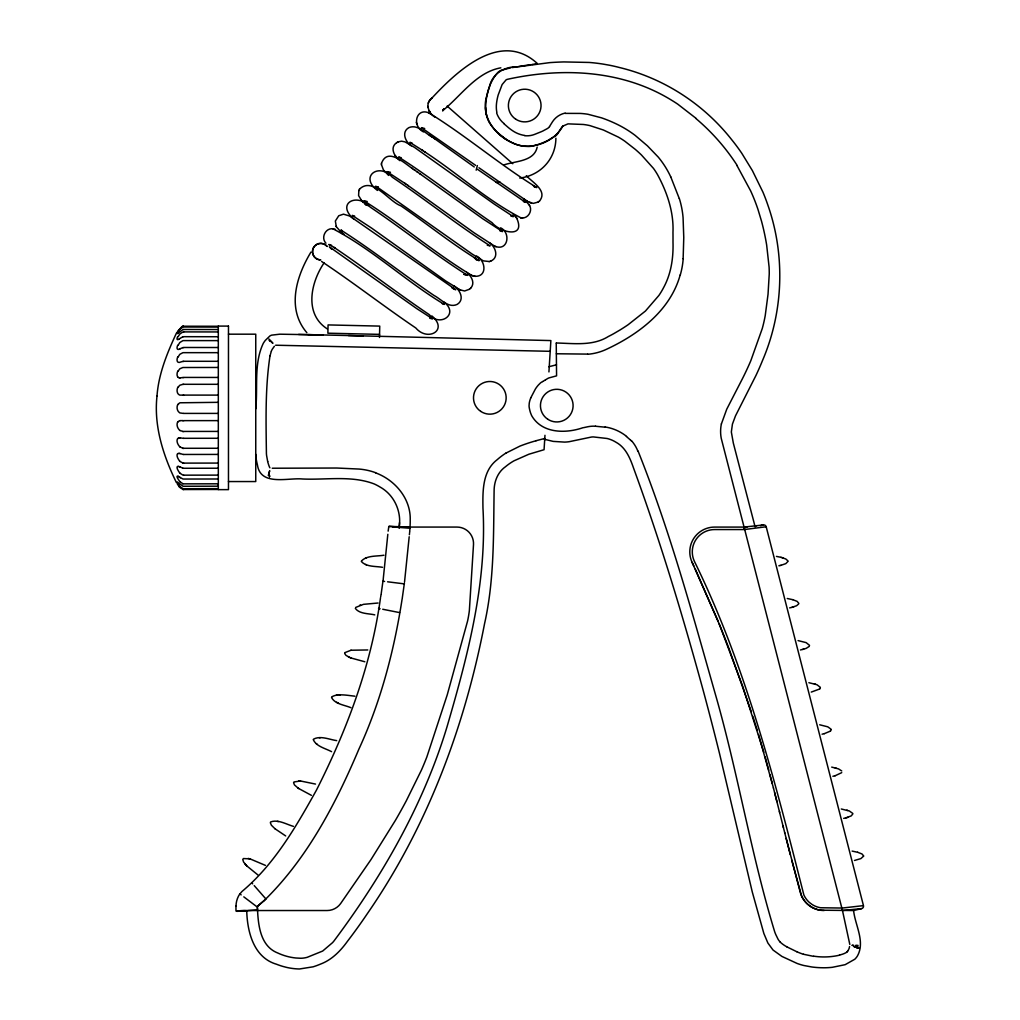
<?xml version="1.0" encoding="UTF-8"?>
<svg xmlns="http://www.w3.org/2000/svg" width="1020" height="1020" viewBox="0 0 1020 1020"><rect width="100%" height="100%" fill="white"/><g stroke="black" fill="none" stroke-linecap="round" stroke-linejoin="round"><path stroke-width="1.5" d="M506.06 453.007A69.003 69.003 0 0 0 497.161 459.714C482.32 470.985 482.702 491.308 482.957 508.062C487.139 582.879 467.746 655.72 447.015 726.814C423.529 804.5 382.27 876.371 333.897 941.077A92.935 92.935 0 0 1 332.533 942.659L322.664 951.048L307.211 957.321A37.255 37.255 0 0 1 305.235 957.78L305.031 957.818A23.498 23.498 0 0 1 300.632 958.252L295.813 957.997A56.737 56.737 0 0 1 277.784 953.011C259.73 945.986 258.047 923.827 257.41 906.895M399.304 526.498C401.447 510.854 393.95 494.687 379.988 486.999A54.06 54.06 0 0 0 374.174 483.926C351.454 475.218 326.221 480.101 302.506 478.992C287.806 477.564 260.406 486.489 257.397 464.737A59.81 59.81 0 0 1 256.479 460.606A52.288 52.288 0 0 1 255.918 456.82L255.688 454.231M434.826 117.07C428.158 112.978 424.651 102.892 432.263 97.805L431.141 98.864M556.244 343C573.699 343.37 592.76 346.277 608.404 336.472A133.875 133.875 0 0 0 613.696 333.693L620.185 329.881A204.127 204.127 0 0 0 628.205 324.666L645.43 311.049L658.894 295.456A73.937 73.937 0 0 0 663.561 287.678C671.173 273.755 673.468 257.792 672.996 242.11A422.012 422.012 0 0 0 672.971 232.356C673.85 212.083 667.156 192.436 657.619 174.815A70.061 70.061 0 0 0 653.45 168.364L641.389 154.925A159.502 159.502 0 0 0 635.218 149.315L624.737 141.142A90.346 90.346 0 0 0 618.362 137.113L603.381 129.999L590.006 125.638A57.694 57.694 0 0 0 583.249 124.465L568 123.866L562.798 126.123A21.407 21.407 0 0 0 560.069 129.871L557.672 133.569A15.542 15.542 0 0 1 555.619 135.775L547.383 140.747A103.67 103.67 0 0 1 539.108 144.19L532.822 146.038A25.27 25.27 0 0 1 528.105 146.485L524.611 146.293A39.869 39.869 0 0 1 511.25 142.341C493.769 134.105 480.076 114.826 487.101 94.987A77.112 77.112 0 0 1 489.319 87.35C491.895 73.899 504.135 66.517 517.165 66.772M257.41 908.017L257.435 909.585M381.48 163.417C387.817 145.86 406.279 165.163 415.102 170.378M388.594 175.427L383.418 169.881L381.454 164.666M381.442 164.921L381.48 163.162M379.491 337.48L379.746 326.107L328.07 324.921L327.879 333.196L379.555 334.369M255.727 408.867C257.983 387.281 253.648 363.579 263.275 343.358A31.951 31.951 0 0 1 265.289 340.425L269.905 335.962A9.231 9.231 0 0 1 271.651 335.147L279.76 334.19L323.289 334.955M313.293 739.691C316.327 746.525 325.456 748.387 331.589 751.663M399.47 522.648L399.19 528.232M235.951 906.091L235.977 911.038L246.955 910.541M242.747 859.439L243.589 862.053L246.84 865.967M410.027 527.289L410.193 523.464A81.498 81.498 0 0 0 410.219 520.111C410.92 498.691 395.059 479.974 375.577 472.846M544.693 439.773L544.769 438.46L535.984 440.742M544.973 435.298L544.068 449.705L528.87 454.231L513.965 460.836A56.1 56.1 0 0 0 505.486 466.726C497.594 472.273 494.024 481.835 494.101 491.219C493.425 535.513 494.356 580.202 484.551 623.717C464.635 727.018 427.265 826.978 367.2 913.856A559.521 559.521 0 0 1 358.198 926.81A581.566 581.566 0 0 1 347.514 941.231C340.553 950.882 331.933 959.82 320.56 964.078A79.777 79.777 0 0 1 313.102 966.82L299.434 968.987A74.587 74.587 0 0 1 295.022 968.732L293.454 968.566A61.098 61.098 0 0 1 286.556 967.381L282.68 966.361A75.582 75.582 0 0 1 276.497 964.231C253.75 957.589 247.312 931.923 246.738 911.013C245.488 909.559 231.157 911.803 239.062 911.217M548.926 371.917L550.876 340.578L348.419 335.542M157.004 395.977C153.65 426.169 163.327 455.851 176.447 482.638M409.734 531.178L410.014 527.544M293.556 782.671L294.461 784.903L297.967 788.001M683.145 258.685L683.77 237.507L683.068 217.553A89.326 89.326 0 0 0 679.358 198.581M787.963 561.433L785.808 563.626L781.001 565.297M852.809 814.011L851.177 815.923L845.848 817.887M863.621 856.137L860.854 858.61L854.492 860.472M409.67 531.803L409.594 532.733M157.004 395.964C158.584 373.881 167.191 352.945 176.447 333.094M388.148 531.139L388.798 526.664M409.53 533.345L409.39 534.722M387.829 534.314L383.252 578.888M409.186 536.75L404.545 581.897M383.137 579.832L381.187 593.831M404.43 582.879L402.288 598.013M350.931 707.689C344.581 704.999 334.917 704.157 331.538 697.489M849.545 946.573L849.354 947.503A13.222 13.222 0 0 1 849.073 948.574L847.939 950.818M270.313 822.668L271.397 825.218L275.03 828.788M269.611 475.97L269.51 476.646M269.484 476.812L269.65 475.766M381.046 594.66L380.689 596.738M402.135 598.906C394.141 650.581 380.83 701.53 358.9 749.126C335.72 803.887 307.16 858.687 264.167 900.571M555.887 138.197C555.747 159.184 540.307 175.593 519.754 178.066M380.536 597.567C371.331 665.142 347.131 729.44 316.506 790.028C296.157 826.544 274.533 864.169 242.135 891.352A26.405 26.405 0 0 0 239.955 893.966L241.153 894.884M268.642 475.422L269.012 473.714M269.535 471.304L268.298 475.524M268.961 473.943L269.191 472.885M269.701 470.615L269.165 472.528M721.408 423.899L726.75 409.186L742.318 378.93A305.452 305.452 0 0 0 750.822 360.697L762.271 328.542A151.648 151.648 0 0 0 765.229 315.601L768.034 294.295L769.246 273.972A139.689 139.689 0 0 0 769.093 267.036L766.657 245.004A245.284 245.284 0 0 0 761.545 221.276L758.077 209.737A186.086 186.086 0 0 0 750.631 190.855L737.141 165.865M358.849 190.51L358.594 195.598L361.679 200.698M270.032 355.763L271.269 351.39M476.174 170.174L477.347 165.546M269.994 355.942C265.098 388.123 266.003 421.132 266.411 453.619A52.951 52.951 0 0 0 266.59 455.494L267.661 461.448M819.57 689.048L820.297 688.079M361.411 561.051C366.805 555.25 376.673 556.474 383.941 555.224M831.172 729.938L830.382 731.149M680.162 274.992C670.318 310.641 638.456 334.433 606.352 349.35A54.353 54.353 0 0 1 587.686 354.272M537.183 147.109C534.085 161.899 514.819 160.93 503.625 165.036M443.458 109.816L443.853 108.694L442.642 110.81L443.126 110.16M342.172 230.686L340.858 230.023C372.899 250.346 402.619 274.099 433.984 295.443C441.086 299.064 448.545 308.601 457.304 304.33C464.967 299.395 459.867 289.909 454.117 285.893M271.397 351.071L271.728 350.293A14.254 14.254 0 0 1 272.34 349.146L274.393 346.252M177.467 333.03L179.188 330.148M530.795 397.8L535.334 389.117A31.11 31.11 0 0 1 538.381 385.037L540.345 383.074A8.224 8.224 0 0 1 541.327 382.309L542.576 381.595M359.499 189.172C372.683 176.243 388.811 201.616 400.885 205.823C427.125 223.864 451.962 244.137 479.196 260.635L477.156 259.87L478.635 260.419M428.795 101.936L428.272 103.16M522.367 217.961C528.704 218.127 532.822 210.158 529.291 204.994M358.772 190.715L359.575 188.968M178.143 356.987L179.188 355.24A7.574 5.457 -68.4 0 1 179.979 354.22L182.848 352.716A5.1 3.328 0.1 0 1 183.74 352.665L218.318 352.665M324.067 262.905C310.794 282.438 303.807 313.943 327.344 328.925M310.972 252.067C296.348 276.114 286.288 308.754 306.892 332.724M178.143 345.257L179.188 343.51A7.574 4.883 -57.6 0 1 179.966 342.414L182.848 340.693A5.1 4.106 0.1 0 1 183.74 340.603L218.318 340.616M178.143 371.255L179.188 369.61A7.574 5.75 -82.2 0 1 179.979 368.717L182.848 367.519A5.1 2.384 0.1 0 1 183.74 367.506L218.318 367.468M331.755 696.915C337.276 693.217 347.82 695.449 354.896 696.188M178.143 336.676L179.188 335.006A7.574 4.08 -49.9 0 1 179.941 333.91L182.848 332.023A5.1 4.679 0.2 0 1 183.74 331.921M798.66 603.955L796.607 605.727L791.8 607.397M178.143 387.37L179.188 385.904A7.574 5.75 82.7 0 1 179.992 385.178L182.848 384.336M178.143 404.506L179.188 403.295A7.574 5.47 68.9 0 1 180.005 402.785L218.318 402.326M549.525 126.493L552.649 121.533A20.017 20.017 0 0 1 565.131 113.093M313.446 739.219C320.356 735.318 329.383 739.564 336.689 740.622M177.416 331.5L181.802 326.795M344.824 652.647L351.046 650.225M430.058 100.049L429.203 101.235M470.59 288.252C475.588 283.088 471.265 275.986 466.688 272.315M453.428 289.055L455.774 289.718L349.694 216.049L343.485 214.162L338.742 215.755L335.35 221.047L336.307 226.772M809.306 646.348L806.131 648.401L800.458 649.982M841.729 772.65L835.036 775.787M178.143 421.808L179.188 420.916A7.574 4.909 57.9 0 1 180.017 420.648M847.811 950.984L847.582 951.252A7.114 7.114 0 0 1 846.957 951.851M257.461 906.448L258.034 905.837A22.453 22.453 0 0 1 258.761 905.148L265.952 899.028L254.209 885.602M355.636 607.448L363.49 604.337L378.101 603.011M539.363 201.169C548.148 190.944 532.274 182.223 526.307 175.708M270.568 821.98C277.95 819.098 286.301 824.338 293.428 826.366M442.858 110.517L442.782 110.593C461.129 95.803 476.251 72.254 500.845 67.817M562.798 126.123C555.084 140.212 537.514 148.002 521.819 145.873A41.514 41.514 0 0 1 516.005 144.343C505.244 140.173 495.605 132.421 489.396 122.668A27.527 27.527 0 0 1 487.56 118.702L486.629 115.706A34.45 34.45 0 0 1 485.737 110.504C485.265 97.066 488.822 82.454 497.964 72.331A15.019 15.019 0 0 1 500.731 70.456L510.765 67.766M431.575 98.443C456.577 71.515 500.412 29.58 537.31 63.482M178.334 333.005L182.848 329.626A5.1 4.858 -1.9 0 1 183.74 329.536M459.88 289.858L464.623 290.981L469.506 289.234M469.353 289.374L470.743 288.112M293.926 781.957L300.53 780.988M178.143 438.421L179.188 437.873M263.925 900.775L257.741 906.13A4.552 4.552 0 0 0 257.091 906.907L243.805 896.86M396.78 142.583C389.385 147.454 394.383 156.659 399.916 160.663M478.941 167.764L527.659 201.514L533.269 203.388L538.178 202.062M819.596 689.023L811.27 692.083M830.407 731.123L824.224 733.686M538.012 202.202L539.529 201.042M180.005 338.372L182.848 336.829M179.431 338.806L178.334 339.507A4.807 1.606 -53.6 0 1 177.531 336.983M545.521 379.848L547.026 378.917A24.25 24.25 0 0 1 547.702 378.509L548.186 378.254A6.388 6.388 0 0 1 548.926 377.923L556.576 375.844L556.244 343.255M545.356 379.95L542.742 381.505M506.073 453.033L519.996 446.084A160.701 160.701 0 0 1 535.997 440.78M243.308 858.547L249.976 858.853M398.081 141.895L401.561 141.168L404.978 141.882L414.528 147.428L494.445 204.23L513.379 216.648L510.841 216.036M180.005 348.814L182.848 347.59M396.589 142.698L398.272 141.78M490.582 261.184C499.468 257.575 495.554 246.636 489.281 242.594M179.431 349.108L178.334 349.452A4.807 2.167 -58.2 0 1 177.697 345.27M178.143 453.492L179.188 453.339M495.376 246.419C508.24 251.201 510.892 232.611 500.603 227.817M378.254 186.902L376.673 186.724L472.107 254.031L483.378 260.878L489.358 261.541M365.594 558.131L366.473 557.851M489.141 261.617L490.811 261.094M792.782 607.142L793.738 606.849M846.817 817.632L847.786 817.351M359.639 605.268L360.532 605.013M778.846 565.781L780.007 565.526M548.849 366.741L556.474 364.803M802.676 649.472L803.645 649.217M760.499 525.683L763.164 524.981A2.486 2.486 0 0 1 766.186 526.753L863.456 905.62A2.473 2.473 0 0 1 861.619 908.616L853.587 910.541L820.144 910.197A25.015 25.015 0 0 1 810.772 906.601L807.559 904.153A25.015 25.015 0 0 1 801.618 896.057L791.673 860.013M839.6 955.128L837.917 955.536A68.888 68.888 0 0 1 813.769 956.186M779.956 565.539L781.052 565.284M791.864 607.385L789.646 607.882M824.287 733.673L822.069 734.183M835.099 775.774L832.881 776.271M845.899 817.874L843.693 818.371M583.261 427.724L588.183 426.679A31.084 31.084 0 0 1 595.527 426.22M582.292 427.941C565.297 433.602 542.5 433.423 532.096 416.377A15.721 15.721 0 0 1 531.445 415.14L530.553 412.896A34.285 34.285 0 0 1 529.444 408.676L529.329 408.153A19.648 19.648 0 0 1 529.176 407.184L529.1 406.47A11.806 11.806 0 0 1 529.061 405.858L529.252 403.155A24.072 24.072 0 0 1 530.808 397.813M180.005 420.622L182.848 420.61M182.848 361.373L180.005 362.215A7.714 3.251 -46.1 0 1 179.38 362.431L178.334 362.317A4.807 2.614 -64.7 0 1 177.786 356.822M518.491 66.555L521.245 66.109M522.342 65.93L530.387 64.694M565.195 113.386L580.163 113.424A72.216 72.216 0 0 1 587.89 114.253L601.545 117.848A139.804 139.804 0 0 1 616.564 124.045L617.355 124.427A107.763 107.763 0 0 1 635.179 135.418L647.407 145.822L658.333 157.182A90.869 90.869 0 0 1 670.726 176.842M512.065 67.575L549.869 62.615A331.322 331.322 0 0 1 563.818 61.927L589.254 62.449A176.638 176.638 0 0 1 603.177 64.107L609.616 65.254A159.286 159.286 0 0 1 619.433 67.511C663.752 78.183 703.609 103.976 731.786 139.804A197.51 197.51 0 0 1 741.808 153.319L752.403 170.633L762.922 192.104A192.614 192.614 0 0 1 767.894 205.198C785.489 255.331 783.449 311.763 762.501 360.544A299.37 299.37 0 0 1 755.947 375.487L735.509 415.841L732.437 424.09L731.34 431.983L733.316 443.037L755.106 526.843M532.045 64.451L537.26 63.788M766.033 526.779L744.689 529.507L744.141 527.2L744.689 529.507M350.995 650.237L367.786 649.957M181.853 326.884A4.513 4.284 -18.3 0 1 182.873 326.464A3.774 3.774 0 0 1 183.383 326.234L218.318 326.26M275.642 345.219L550.201 351.313M182.848 377.489L180.005 377.91M842.316 908.042L863.239 905.645M762.973 525.007L761.8 525.134M755.552 525.823L756.725 525.695M761.978 525.121L744.421 527.047M336.383 695.168L337.199 695.079M858.98 908.871L842.469 910.503L849.8 944.418M860.701 908.692L861.428 908.629M860.727 908.692L858.929 908.871M496.166 182.478L500.042 182.121M183.74 329.486L218.318 329.536M183.74 331.895L218.318 331.946M183.74 347.476L218.318 347.514M587.673 354.106L556.359 353.761M367.225 201.501L363.796 200.749C401.051 223.852 434.418 252.909 471.967 275.502M340.221 694.939L339.15 694.964M182.848 395.122L180.005 395.11A7.714 5.023 -59.6 0 1 179.418 394.944L178.334 394.153A4.87 3.149 -83.4 0 1 177.926 387.077M240.988 911.128L257.448 909.904M183.74 361.284L218.318 361.309M183.74 377.425L218.318 377.451M183.74 384.298L218.318 384.31M474.937 276.305C487.802 276.904 485.52 260.202 476.455 256.007M183.74 395.097L218.318 395.11M218.318 468.218L183.804 468.269A5.1 3.863 0.1 0 1 182.822 468.193M218.318 475.116L183.804 475.167M218.318 478.992L183.804 479.043A5.1 4.501 0.2 0 1 182.835 478.941L180.005 477.36M218.318 483.799L183.804 483.85A5.1 4.768 -1.7 0 1 182.822 483.786M218.318 486.196L183.804 486.259A5.1 4.921 0.3 0 1 182.835 486.132L177.429 482.065L179.431 485.89A7.714 2.958 45.1 0 0 180.081 486.54M218.318 488.656L183.804 488.72M218.318 489.472L183.804 489.536A5.1 5.087 0 0 1 182.835 489.396L180.005 487.445M218.318 448.264L183.804 448.29M218.318 454.423L183.804 454.461M218.318 463.08L183.804 463.118M218.318 420.622L183.804 420.635M218.318 431.422L183.804 431.434M218.318 438.281L183.804 438.307M247.63 910.541L327.139 910.528A16.537 16.537 0 0 0 340.578 903.631L371.012 859.554L395.326 820.513A613.16 613.16 0 0 0 406.266 800.866L421.426 770.1A304.699 304.699 0 0 0 426.883 756.878L447.257 694.786L467.542 621.18A109.777 109.777 0 0 0 469.366 610.534L473.509 544.514A16.537 16.537 0 0 0 456.998 527.072L399.636 527.072M228.467 334.178L255.752 334.178L255.752 481.555L228.467 481.555M218.318 413.406L183.664 413.406M747.073 527.085L714.599 527.085A24.786 24.786 0 0 0 692.134 562.39L717.952 620.836M333.336 228.875C325.648 227.371 320.535 237.737 325.941 243.194M183.383 413.406L180.005 412.947A7.714 5.559 -70.7 0 1 179.431 412.603L178.334 411.519A4.87 3.162 85.6 0 1 177.977 404.226M218.318 336.74L183.804 336.689A5.1 4.386 -1.2 0 0 182.86 336.906M218.318 327.076L183.804 327.012A5.1 5.011 0.4 0 0 182.835 327.165L180.005 329.154A7.574 3.06 -44.8 0 0 179.074 330.148M852.21 945.31L853.715 945.336M855.64 945.361L856.532 945.374M856.953 945.374L858.1 945.4M424.69 128.52L421.387 127.653L475.575 165.342M298.579 334.433L315.817 334.789M308.193 334.624L363.349 335.886M390.456 172.278L387.001 171.641L405.667 183.855M178.143 466.28L179.188 466.522M319.26 737.728L320.203 737.753M410.04 527.072L389.156 526.371M299.536 780.925L298.669 780.899L299.587 780.925M523.413 201.539L525.517 202.368L477.577 169.358M422.165 150.08L425.404 152.324L424.524 151.725C457.164 172.903 486.591 200.047 521.042 217.897M388.939 526.371L399.266 527.059M354.654 216.1L352.231 215.411L371.662 228.136L445.638 280.921L460.657 290.228M520.71 217.885L522.699 217.974M180.005 437.822L182.848 438.256A5.1 2.027 0.1 0 0 183.727 438.37M392.815 526.957L409.964 528.232M595.527 426.245L605.115 427.189M487.267 245.259L490.148 245.871C456.565 224.438 425.391 199.423 392.305 177.212C378.866 162.052 359.053 176.74 377.451 190.447M382.5 567.298C375.628 566.1 366.422 567.094 361.411 561.561M463.972 274.418L465.872 274.571L464.278 274.456M182.848 431.396L180.005 430.529M300.479 780.988L315.512 784.074M412.093 143.068L409.849 142.341L423.096 150.718M272.251 468.231L336.766 468.027L359.091 469.06A62.679 62.679 0 0 1 375.64 472.706M429.726 318.253L432.569 318.839L416.746 308.614L329.281 246.789M387.587 581.795L404.315 583.873M854.046 946.534L855.232 946.675M857.361 946.917L858.075 946.993M534.199 186.877L536.788 187.552C500.093 164.972 467.096 136.655 430.491 113.857M401.23 157.705L398.59 157.004C430.759 177.442 460.619 201.272 492.112 222.717C499.774 232.33 526.294 239.203 516.643 217.999M374.773 614.869C368.475 613.39 359.473 614.065 355.33 608.392M384.578 581.438L383.036 581.234M813.731 956.39L803.479 954.261M524.93 135.494L524.739 135.469A29.172 29.172 0 0 1 514.577 131.962A47.736 47.736 0 0 1 508.432 127.627L503.995 123.79M182.848 448.214L180.005 446.964M857.106 946.114L855.831 945.922M852.21 945.361L853.204 945.514M477.704 260.074L476.225 259.82M473.854 276.114L471.367 275.272M475.333 276.369L472.846 275.821M776.449 556.397L781.052 557.341M787.261 598.498L792.833 599.696M798.073 640.598L806.131 642.613L809.574 645.405M808.873 682.699L816.943 684.713L820.373 687.365M819.685 724.787L827.755 726.814L831.109 729.224M841.296 808.987L849.367 811.002L852.694 813.361M852.108 851.088L857.68 852.286M334.407 229.079L335.427 229.398M858.088 948.064L856.634 947.797L859.388 948.281M382.742 609.259L399.598 612.599M277.389 821.38L278.383 821.572M332.928 228.799C372.529 249.428 405.832 281.354 444.286 304.406L442.259 303.718M331.678 245.323L328.81 244.481L335.121 248.102L333.935 247.337C366.282 269.012 397.035 292.969 429.344 314.695C439.837 327.28 459.255 314.402 444.325 302.239M831.708 767.104L838.555 768.914L841.729 770.954M380.09 608.749L378.968 608.532M499.711 230.698L502.503 231.578L482.855 218.828L416.95 171.679M378.535 608.443L379.198 608.57M364.841 661.763L350.995 657.989M182.848 463.016L180.005 461.448M854.99 946.891L854.046 946.7M855.448 946.993L856.749 947.261M857.335 947.389L858.049 947.542M248.166 858.406L249.071 858.61M182.848 468.154L180.005 466.918M781.001 557.315L785.808 558.986L787.874 560.834M835.099 767.831L836.068 768.085M465.553 274.546L467.823 275.4L466.484 274.75M782.939 557.863L781.97 557.583M815.312 684.139L814.393 683.872M847.735 810.441L846.817 810.173M182.848 483.709L180.005 481.759M249.925 858.827L265.391 865.368M792.782 599.671L797.13 601.379L798.775 603.304M857.629 852.274L861.989 853.969L863.621 855.895M180.005 453.517L182.848 454.372A5.1 3.022 0.1 0 0 183.727 454.499M365.594 564.481L366.422 564.761M544.31 439.237L553.159 441.392L564.557 442.106A42.368 42.368 0 0 0 569.198 441.698L591.37 437.057A16.18 16.18 0 0 1 593.41 436.93L607.168 438.498A30.294 30.294 0 0 1 615.978 442.234C625.808 447.563 630.169 458.311 633.649 468.358C660.348 541.225 682.712 615.621 703.201 690.438A3036.897 3036.897 0 0 1 719.508 753.461L752.275 891.952L763.852 933.466L767.881 943.015L773.032 950.028L781.906 956.416L797.13 963.454A63.163 63.163 0 0 0 803.913 965.519L811.843 966.985A90.295 90.295 0 0 0 820.539 967.712L823.51 967.776A81.013 81.013 0 0 0 832.294 967.317L845.159 964.678L854.798 959.233A17.021 17.021 0 0 0 857.437 955.957C865.419 941.626 855.091 925.153 853.587 910.541M529.418 202.419L531.407 203.12M350.064 657.607L351.058 658.002M407.49 185.13L474.16 232.84L494.496 246.037M493.833 245.756L496.051 246.7M344.632 653.438L346.009 655.401L350.115 657.632M796.76 951.711L786.688 946.777M311.38 795.332L298.745 788.537M431.409 114.342C417.18 104.907 410.588 125.332 423.478 131.899M458.554 289.221L459.319 289.578M348.406 656.854L349.197 657.237M338.5 703.213L336.575 702.27M178.143 476.136L179.188 476.761M429.05 113.093L429.994 113.59M467.083 275.056C433.729 253.891 402.875 229.054 370.094 207.022C357.127 192.181 335.542 203.452 353.787 219.083M525.185 200.073L527.659 201.514M285.689 835.941L274.979 828.75M341.241 232.471L342.465 233.261M342.835 233.491L344.02 234.256M321.568 261.452C353.596 282.757 383.966 306.446 415.828 327.994C427.711 342.044 448.736 330.238 431.893 315.945M365.377 203.936L366.575 204.701M367.085 205.045L368.245 205.798M432.403 137.152C425.174 133.493 417.805 123.828 408.829 127.653C401.153 132.026 405.386 141.895 411.264 145.822M178.334 377.476L179.431 377.897A7.714 4.246 -51.6 0 0 179.992 377.961M433.882 138.172L474.249 166.961M429.241 134.971L430.21 135.647M431.473 136.514L434.75 138.771M297.916 787.963L298.796 788.575M419.794 173.693L420.533 174.203M411.634 167.956L412.577 168.619M414.222 169.766L417.754 172.252M404.787 183.243L408.293 185.704M257.933 874.969L246.802 865.916M316.366 743.759L317.118 744.307M626.433 436.509L630.513 440.079M696.112 118.384L677.752 104.155A144.292 144.292 0 0 0 671.708 100.291C622.837 70.112 562.925 67.205 507.986 79.19A13.018 13.018 0 0 0 506.213 79.726L502.133 84.558L498.181 95.013A59.645 59.645 0 0 0 496.918 100.623L496.867 100.954A39.232 39.232 0 0 0 496.332 105.863L496.332 106.501A26.15 26.15 0 0 0 496.855 112.315M512.767 163.723L447.155 106.08M270.976 341.547L272.786 343.23M269.114 340.336L270.07 341.228M269.599 340.272L270.708 341.305M630.602 440.156L631.648 441.188M330.136 247.732L331.551 249.097M364.752 203.936L366.065 205.211M342.503 233.962L336.026 226.3M512.894 213.919L517.191 218.688M526.256 201.195L524.114 199.027L529.597 205.492M780.134 941.944L779.981 941.791A13.961 13.961 0 0 1 777.954 939.012L775.71 934.396A85.935 85.935 0 0 1 774.728 931.897C750.835 853.612 737.906 772.369 715.211 693.702C691.993 612.204 669.655 529.941 638.099 451.159M360.914 199.856L363.63 202.814M272.697 343.013L268.923 339.01M180.005 473.242L182.848 475.052A5.1 4.246 -1.1 0 0 183.727 475.269M246.139 865.24L244.889 863.838M361.96 201.004L362.699 201.833M179.431 486.82L177.378 484.181M251.812 882.861L252.667 883.843M395.11 155.486L396.818 157.475M515.712 216.865L516.26 217.528M670.752 176.842L679.294 198.607M692.134 562.39L693.74 565.845M695.347 569.3L720.133 626.153A1116.046 1116.046 0 0 1 728.892 648.325L751.268 711.628M719.062 623.551L742.534 685.848L763.814 752.275M416.275 122.349L416.899 124.185M752.76 716.193L757.133 729.912M758.548 734.489L773.479 788.103M765.076 756.738L768.761 770.151M769.96 774.639L772.318 783.615M744.332 528.118L721.216 438.23A36.924 36.924 0 0 1 721.382 423.899M842.354 910.057L744.702 529.558L714.599 529.558A22.312 22.312 0 0 0 694.39 561.332C746.245 667.003 775.06 781.537 803.875 895.024A22.516 22.516 0 0 0 809.217 902.305L812.111 904.51A22.516 22.516 0 0 0 820.539 907.749L841.921 908.042L842.316 909.904M773.415 787.861L779.65 812.506M790.283 854.62L786.165 838.453M774.626 792.604L776.909 801.605M784.673 832.588L800.241 892.258A24.799 24.799 0 0 0 824.16 910.528M779.395 811.499L783.449 827.679M782.965 825.741L784.801 833.072M427.762 106.386L427.877 107.482M182.886 384.387A5.1 1.326 0.1 0 1 183.74 384.361M183.077 395.288A5.1 0.701 -0.6 0 1 183.791 395.275M178.322 377.489A4.807 2.932 -73.2 0 1 177.862 371M182.937 377.642A5.1 1.81 -0.6 0 1 183.753 377.591M182.899 361.501A5.1 2.818 -0.7 0 1 183.753 361.437M179.915 348.955A7.714 2.091 -42.8 0 1 179.341 349.235M182.873 347.692A5.1 3.697 -0.9 0 1 183.74 347.603M179.737 338.678A7.714 0.816 -41.1 0 1 179.137 339.112M178.258 333.119A4.87 0.982 -50.7 0 1 177.289 332.456M182.848 326.362A3.774 3.761 -7.1 0 1 183.383 326.247M181.764 326.719A4.513 4.475 -9 0 1 182.822 326.272M179.52 329.855A7.714 2.958 -45.1 0 1 180.081 329.192M179.074 485.596A7.574 3.06 44.8 0 0 179.915 486.616L182.848 488.567A5.1 5.049 -4.2 0 0 183.727 488.733M177.187 482.995A4.87 0.982 50.7 0 1 177.072 482.434M179.851 487.433A7.574 1.887 41.8 0 1 178.997 486.476M180.132 487.458A7.714 1.772 42.2 0 1 179.571 486.859M183.74 489.511A5.1 5.074 6.8 0 1 182.848 489.383M179.571 477.169A7.574 0.676 40.4 0 1 180.349 477.755M178.487 476.786A4.807 1.096 51.2 0 0 178.309 479.387L179.431 481.058A7.714 4.003 49.9 0 0 180.055 481.708M179.303 466.675A7.574 1.938 41.8 0 1 180.119 467.096M178.283 466.548A4.807 1.721 54.3 0 0 178.322 470.832L179.431 472.553A7.714 4.845 57.3 0 0 180.043 473.191M179.239 453.428A7.574 3.098 45 0 1 180.068 453.619M178.168 453.53A4.807 2.257 59.3 0 0 178.322 459.127L179.431 460.81A7.714 5.444 67.5 0 0 180.03 461.397M183.727 463.246A5.1 3.506 -0.8 0 1 182.797 463.156M179.201 437.911A7.574 4.106 50.2 0 1 180.03 437.886M178.092 438.294A4.807 2.69 66.2 0 0 178.322 444.847L179.431 446.403A7.714 5.776 80.8 0 0 180.03 446.926M183.715 448.443A5.1 2.601 -0.7 0 1 182.758 448.379M183.715 420.699A5.1 0.943 0.1 0 1 182.758 420.673M178.016 421.579A4.87 3.022 75.1 0 0 178.334 428.693L179.431 430.07A7.714 5.814 -84.5 0 0 180.017 430.504M183.702 431.613A5.1 1.555 -0.6 0 1 182.695 431.562M319.91 259.858A8.262 8.236 -84.5 0 1 313.395 247.745A8.262 8.236 -84.5 0 1 327.063 246.419M320.764 259.909A8.262 8.224 -78.1 0 1 313.357 248.089A8.262 8.224 -78.1 0 1 327.178 246.432M683.183 258.685A76.87 76.87 0 0 1 680.263 275.017M549.538 126.671A8.083 8.083 0 0 1 546.949 128.8L542.997 130.93A74.243 74.243 0 0 1 541.543 131.605L534.493 134.436A20.821 20.821 0 0 1 524.905 135.711M504.122 123.624A22.95 22.95 0 0 1 496.651 113.016M695.959 118.562A211.038 211.038 0 0 1 737.358 165.737M847.084 952.043A21.955 21.955 0 0 1 839.575 954.962M803.467 954.274A61.404 61.404 0 0 1 796.773 951.711M786.7 946.738A31.237 31.237 0 0 1 780.083 942.008M631.801 441.048A34.973 34.973 0 0 1 637.895 451.235M605.14 426.985A45.02 45.02 0 0 1 626.548 436.369M505.958 139.281A78.565 78.565 0 0 1 497.964 132.804M558.004 133.135A15.682 15.682 0 0 1 555.619 135.775M486.438 114.903A35.152 35.152 0 0 1 485.584 107.508M267.699 461.435A32.857 32.857 0 0 0 269.522 467.147A8.326 8.326 0 0 0 269.892 467.797M236.015 906.091A22.287 22.287 0 0 1 239.827 893.877M228.467 326.094L218.318 326.094L218.318 489.638L228.467 489.638L228.467 326.094M377.094 186.826L377.986 187.578L375.526 186.316L377.094 186.826M535.908 187.285L533.473 185.857L535.908 187.285M453.109 288.303L451.847 287.538L453.033 288.265M475.779 258.851L474.44 258.022L475.728 258.838M429.943 111.919L428.999 110.581L429.943 111.919M515.61 119.098A16.32 16.32 0 0 0 541.008 106.654A16.32 16.32 0 0 0 517.535 90.882A16.32 16.32 0 0 0 515.61 119.098M547.663 419.169A16.32 16.32 0 0 0 573.061 406.738A16.32 16.32 0 0 0 549.589 390.966A16.32 16.32 0 0 0 547.663 419.169M480.726 411.379A16.32 16.32 0 0 0 506.124 398.935A16.32 16.32 0 0 0 482.651 383.163A16.32 16.32 0 0 0 480.726 411.379"/></g></svg>
